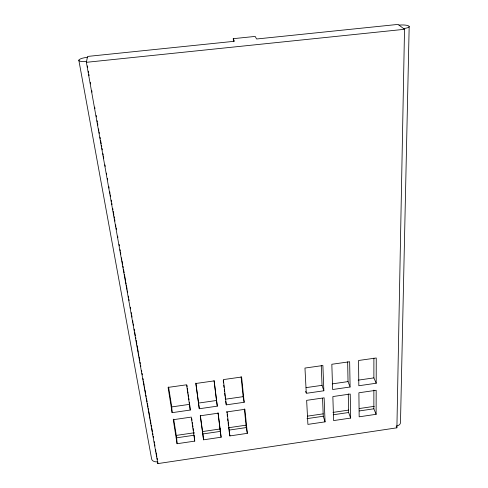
<?xml version="1.0" encoding="UTF-8"?>
<svg xmlns="http://www.w3.org/2000/svg" width="488" height="488" viewBox="0 0 488 488"><rect width="100%" height="100%" fill="white"/><g stroke="black" fill="none" stroke-linecap="round" stroke-linejoin="round"><path stroke-width="0.73" d="M376.114 414.306L376.175 390.278L358.894 392.779L359.162 416.813L376.114 414.306L373.863 408.804L373.869 390.125M376.193 383.239L376.254 357.991L358.54 360.492L358.82 385.746L376.193 383.239L373.881 377.895L373.893 358.113M233.246 38.674L234.447 41.279L87.566 56.437L86.37 62.318L157.844 463.6L396.897 427.817L404.522 29.292L398.068 24.4L256.621 38.991L255.151 36.423L233.246 38.674L233.508 41.712M409.176 26.498L400.489 422.437A6.008 3.928 4.1 0 1 396.171 426.14M177.077 443.726L176.668 437.809L194.169 435.235L194.743 441.115L177.077 443.726L173.24 419.704L191.266 417.094L194.743 441.115M203.551 439.81L200.245 415.788L218.16 413.19L221.119 437.217L203.551 439.81L202.898 433.954L220.295 431.392L217.996 412.72M228.97 430.117L246.263 427.573L244.36 408.895M307.013 418.637L323.269 416.246L325.057 421.858L307.904 424.389L306.647 400.355L324.136 397.824L325.057 421.858M333.212 414.782L348.639 412.512L350.659 418.07L333.609 420.589L332.853 396.561L350.231 394.036L350.659 418.07M359.253 410.951L373.863 408.804M229.872 435.924L247.331 433.344L244.891 409.316L227.091 411.896L229.872 435.924L229.079 430.843M176.223 435.418L194.242 432.777M202.508 431.563L220.527 428.915M228.793 427.701L246.062 425.164M307.403 416.16L323.184 413.842M332.956 412.409L348.737 410.091M359.26 408.541L374.29 406.339M190.241 410.054L186.581 384.794L168.085 387.405L172.118 412.671L190.241 410.054L189.765 405.052M199.281 408.749L217.294 406.156L214.183 380.89L195.804 383.489L199.281 408.749L195.908 383.098M226.273 404.857L244.177 402.277L241.615 377.017L223.345 379.597L226.273 404.857L225.718 401.331M323.861 390.784L306.281 393.322L304.963 368.062L322.891 365.53L323.861 390.784L322.043 385.337L321.256 365.549M350.103 387.002L332.627 389.522L331.834 364.268L349.652 361.748L350.103 387.002L348.035 381.604L347.651 361.821M172.118 412.671L171.752 406.913L189.698 404.332M198.646 403.051L216.489 400.489L214.031 380.542M244.177 402.277L243.115 396.665L225.383 399.215L225.212 397.738M306.074 387.631L322.043 385.337M332.23 383.873L348.035 381.604M358.168 380.152L373.881 377.895M86.37 62.318L404.522 29.292M396.415 426.701L396.897 427.817M305.659 391.266L306.074 392.633M246.263 427.573L247.331 433.344M78.824 60.183L151.536 458.47A6.185 4.142 -13.8 0 0 157.776 461.776L157.844 463.6M87.352 65.917L87.62 67.417M88.285 71.163L88.554 72.663M88.822 74.164L89.084 75.664M90.286 82.411L90.554 83.912M91.756 90.658L92.018 92.159M94.69 107.153L94.959 108.653M96.154 115.4L96.423 116.9M97.088 120.646L97.356 122.146M97.624 123.647L97.893 125.148M98.558 128.893L98.826 130.394M99.088 131.894L99.357 133.395M100.022 137.14L100.29 138.641M100.558 140.141L101.223 143.887M101.492 145.387L101.76 146.888M102.022 148.389L102.291 149.889M102.956 153.635L103.224 155.135M103.493 156.636L103.761 158.136M104.957 164.883L105.225 166.384M106.427 173.13L106.695 174.631M107.36 178.376L107.628 179.877M108.83 186.623L109.092 188.124M109.763 191.869L110.026 193.37M110.294 194.871L110.562 196.371M111.227 200.117L111.496 201.617M111.764 203.118L112.026 204.618M112.697 208.364L112.96 209.864M113.228 211.365L113.893 215.116M114.162 216.611L114.43 218.112M114.698 219.612L114.961 221.113M115.632 224.858L115.894 226.359M116.162 227.859L116.431 229.36M117.632 236.107L117.895 237.607M119.096 244.354L119.365 245.854M120.03 249.6L120.298 251.1M120.567 252.601L120.829 254.102M121.5 257.847L121.768 259.348M122.031 260.848L122.701 264.594M122.964 266.094L123.232 267.595M123.501 269.095L124.166 272.841M124.434 274.341L125.636 281.088M125.898 282.589L126.166 284.089M126.435 285.59L127.1 289.335M127.368 290.836L127.636 292.336M128.301 296.088L128.57 297.582M128.832 299.083L129.1 300.584M130.302 307.33L130.571 308.831M131.235 312.582L131.504 314.077M131.766 315.577L132.034 317.078M132.706 320.829L132.968 322.324M133.236 323.825L133.505 325.325M134.169 329.077L134.438 330.571M134.706 332.072L135.371 335.823M135.64 337.324L135.902 338.818M136.17 340.319L136.835 344.07M137.104 345.571L138.305 352.318M138.574 353.812L138.836 355.313M139.104 356.813L139.769 360.565M140.038 362.059L140.306 363.56M140.575 365.061L140.837 366.561M141.508 370.307L141.77 371.807M142.038 373.308L142.307 374.808M142.972 378.554L143.24 380.054M143.509 381.555L144.173 385.306M144.442 386.801L144.704 388.302M144.973 389.802L145.644 393.554M145.906 395.048L146.174 396.549M146.443 398.049L147.108 401.801M147.376 403.295L148.041 407.047M148.309 408.548L148.578 410.048M148.84 411.543L149.511 415.294M149.773 416.795L150.042 418.295M150.31 419.79L150.975 423.541M151.243 425.042L151.512 426.543M151.774 428.037L152.445 431.788M152.707 433.289L152.976 434.79M153.244 436.284L153.513 437.785M154.178 441.536L154.446 443.037M154.708 444.531L154.977 446.032M155.642 449.784L155.91 451.284M156.178 452.779L156.843 456.53M157.112 458.031L157.38 459.525M168.574 386.96L171.752 406.913M173.697 419.137L176.668 437.809M186.922 385.123L187.136 386.6M187.349 388.076L187.666 390.296M187.88 391.772L188.094 393.249M188.313 394.731L188.63 396.945M188.844 398.421L189.057 399.904M189.381 402.118L189.594 403.594M191.79 418.802L192.01 420.296M192.333 422.541L192.546 424.035M192.766 425.53L192.98 427.018M193.199 428.513L193.523 430.758M193.736 432.252L193.956 433.74M216.489 400.489L217.294 406.156M220.295 431.392L221.119 437.217M200.33 415.282L202.898 433.954M223.236 380.744L223.492 382.958M223.754 385.172L224.01 387.393M224.266 389.607L224.523 391.821M224.694 393.304L225.035 396.256M226.798 411.445L226.975 412.933M227.146 414.428L227.408 416.673M227.664 418.911L227.926 421.156M228.103 422.651L228.445 425.634M228.622 427.128L228.878 429.373M241.084 376.718L243.115 396.665M322.556 398.312L323.269 416.246M348.273 393.834L348.639 412.512M86.553 61.415A8.211 2.001 -7 0 1 78.824 60.201A8.211 2.001 -7 0 1 87.389 57.297M399.013 25.12A7.918 1.86 -2 0 1 408.852 26.047A7.918 1.86 -2 0 1 403.533 28.542"/></g></svg>
